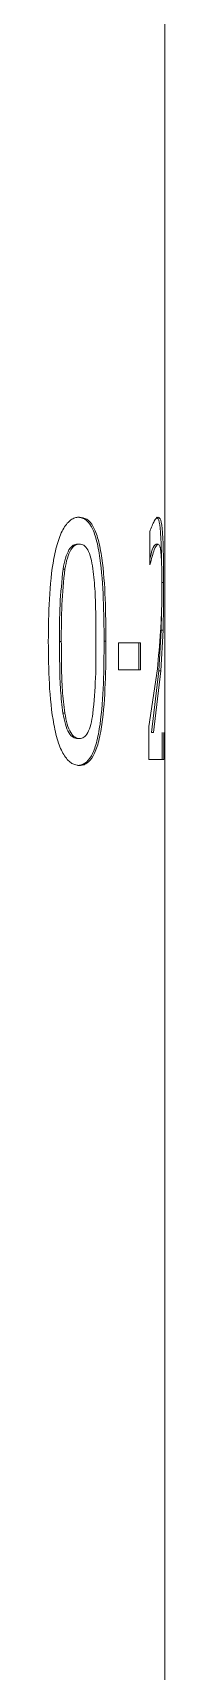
# Model space of a CAD drawing. Header units: millimetres. Extents: x 2 to 278, y 1 to 215.
# Drawn here: x 40.23 to 40.6, y 189.23 to 194.51 of the extents above; entities that cross this region are included whole.
import ezdxf

# ---------------------------------------------------------------- set-up
doc = ezdxf.new("R2010")
doc.units = ezdxf.units.MM

msp = doc.modelspace()

# ---------------------------------------------------------------- linework, layer by layer
at = {"color": 7, "linetype": 'Continuous', "lineweight": 18}
for p, q in [((40.6023, 187.0863), (40.6023, 196.1083)), ((40.3276, 192.9476), (40.3217, 192.9476)), ((40.3217, 192.8608), (40.3276, 192.8608)), ((40.554, 192.7933), (40.554, 192.9003)), ((40.5808, 192.8608), (40.5745, 192.8608)), ((40.2747, 192.7802), (40.2805, 192.7802)), ((40.5548, 192.7933), (40.554, 192.7933)), ((40.5988, 192.7365), (40.5925, 192.7365)), ((40.5917, 192.6399), (40.5905, 192.5832)), ((40.2632, 192.5469), (40.269, 192.5469)), ((40.413, 192.5478), (40.407, 192.5478)), ((40.5247, 192.5425), (40.4531, 192.5425)), ((40.4531, 192.4557), (40.4531, 192.5425)), ((40.5184, 192.5425), (40.5184, 192.4557)), ((40.5247, 192.5425), (40.5247, 192.4557)), ((40.5905, 192.5832), (40.5832, 192.4519)), ((40.5968, 192.5832), (40.5896, 192.4519)), ((40.5968, 192.5832), (40.5905, 192.5832)), ((40.5247, 192.4557), (40.4531, 192.4557)), ((40.5511, 192.2724), (40.5785, 192.4581)), ((40.5832, 192.4519), (40.56, 192.2531)), ((40.5896, 192.4519), (40.5663, 192.2531)), ((40.5896, 192.4519), (40.5832, 192.4519)), ((40.2744, 192.3161), (40.2803, 192.3161)), ((40.3217, 192.2338), (40.3276, 192.2338)), ((40.5511, 192.1663), (40.5511, 192.2724)), ((40.5663, 192.2531), (40.56, 192.2531)), ((40.5936, 192.2531), (40.5936, 192.1663)), ((40.5999, 192.2531), (40.5993, 192.2531)), ((40.5999, 192.2531), (40.5999, 192.1663)), ((40.3276, 192.147), (40.3217, 192.147)), ((40.5999, 192.1663), (40.5511, 192.1663))]:
    msp.add_line(p, q, dxfattribs=at)
for points, knots in [([(40.227, 192.5469), (40.2275, 192.5924), (40.2286, 192.6835), (40.2396, 192.796), (40.2583, 192.8749), (40.279, 192.9197), (40.2992, 192.9394), (40.3155, 192.9468), (40.3236, 192.9473), (40.3276, 192.9476)], [0, 0, 0, 0, 0.250468, 0.500246, 0.625197, 0.749918, 0.874721, 0.937349, 1, 1, 1, 1]), ([(40.3217, 192.9476), (40.3296, 192.9465), (40.3453, 192.9442), (40.3663, 192.9202), (40.3831, 192.8759), (40.3977, 192.7974), (40.4058, 192.6841), (40.4066, 192.5933), (40.407, 192.5478)], [0, 0, 0, 0, 0.124989, 0.249779, 0.368795, 0.499427, 0.749366, 1, 1, 1, 1]), ([(40.3276, 192.9476), (40.3355, 192.9465), (40.3513, 192.9442), (40.3723, 192.9202), (40.3891, 192.8759), (40.4037, 192.7974), (40.4119, 192.6842), (40.4126, 192.5933), (40.413, 192.5478)], [0, 0, 0, 0, 0.125105, 0.249989, 0.369027, 0.499664, 0.749497, 1, 1, 1, 1]), ([(40.554, 192.9003), (40.5591, 192.9136), (40.5692, 192.9401), (40.5771, 192.9451), (40.5811, 192.9476)], [0, 0, 0, 0, 0.500014, 1, 1, 1, 1]), ([(40.5748, 192.9476), (40.5777, 192.9461), (40.5834, 192.943), (40.5882, 192.9106), (40.5906, 192.8678), (40.5917, 192.8333), (40.592, 192.8087), (40.5921, 192.7991)], [0, 0, 0, 0, 0.301652, 0.602128, 0.753035, 0.90392, 1, 1, 1, 1]), ([(40.5811, 192.9476), (40.584, 192.9461), (40.5898, 192.943), (40.5945, 192.9105), (40.597, 192.8678), (40.5981, 192.8282), (40.5987, 192.7832), (40.5988, 192.7521), (40.5988, 192.7365)], [0, 0, 0, 0, 0.250257, 0.499478, 0.624589, 0.749638, 0.874759, 1, 1, 1, 1]), ([(40.3217, 192.8608), (40.3169, 192.8602), (40.3073, 192.8589), (40.2933, 192.8437), (40.2818, 192.8161), (40.2771, 192.7922), (40.2747, 192.7802)], [0, 0, 0, 0, 0.2502643, 0.5000068, 0.7496716, 1, 1, 1, 1]), ([(40.3276, 192.8608), (40.3228, 192.8602), (40.3133, 192.8589), (40.2992, 192.8437), (40.2877, 192.8161), (40.2829, 192.7922), (40.2805, 192.7802)], [0, 0, 0, 0, 0.250382, 0.500195, 0.749819, 1, 1, 1, 1]), ([(40.3708, 192.7811), (40.3688, 192.793), (40.3647, 192.8168), (40.3545, 192.8441), (40.3417, 192.859), (40.3323, 192.8602), (40.3276, 192.8608)], [0, 0, 0, 0, 0.250219, 0.499945, 0.749642, 1, 1, 1, 1]), ([(40.5745, 192.8608), (40.5705, 192.8576), (40.5642, 192.8525), (40.5568, 192.8237), (40.554, 192.8128)], [0, 0, 0, 0, 0.625364, 1, 1, 1, 1]), ([(40.5808, 192.8608), (40.5768, 192.857), (40.5688, 192.8494), (40.5595, 192.812), (40.5548, 192.7933)], [0, 0, 0, 0, 0.499747, 1, 1, 1, 1]), ([(40.5933, 192.7332), (40.5932, 192.7433), (40.5932, 192.7619), (40.5926, 192.789), (40.5916, 192.8124), (40.5902, 192.8319), (40.5883, 192.8462), (40.5853, 192.8584), (40.5826, 192.8598), (40.5808, 192.8608)], [0, 0, 0, 0, 0.135625, 0.250009, 0.375164, 0.499903, 0.622839, 0.75005, 1, 1, 1, 1]), ([(40.2747, 192.7802), (40.2708, 192.742), (40.2631, 192.6656), (40.2631, 192.5865), (40.2632, 192.5469)], [0, 0, 0, 0, 0.498884, 1, 1, 1, 1]), ([(40.2805, 192.7802), (40.2767, 192.742), (40.2689, 192.6656), (40.269, 192.5865), (40.269, 192.5469)], [0, 0, 0, 0, 0.4989002, 1, 1, 1, 1]), ([(40.3807, 192.5478), (40.3806, 192.5761), (40.3802, 192.6295), (40.3786, 192.7087), (40.3734, 192.7568), (40.3708, 192.7811)], [0, 0, 0, 0, 0.360082, 0.676793, 1, 1, 1, 1]), ([(40.5785, 192.4581), (40.5823, 192.4971), (40.5881, 192.5555), (40.5927, 192.649), (40.5931, 192.7051), (40.5933, 192.7332)], [0, 0, 0, 0, 0.501065, 0.750849, 1, 1, 1, 1]), ([(40.5988, 192.7365), (40.5988, 192.7093), (40.5987, 192.6549), (40.5974, 192.6071), (40.5968, 192.5832)], [0, 0, 0, 0, 0.500081, 1, 1, 1, 1]), ([(40.3276, 192.147), (40.3195, 192.1482), (40.3033, 192.1505), (40.2793, 192.1743), (40.2586, 192.2183), (40.2396, 192.2969), (40.2285, 192.4104), (40.2275, 192.5013), (40.227, 192.5469)], [0, 0, 0, 0, 0.125111, 0.249993, 0.36919, 0.499633, 0.749486, 1, 1, 1, 1]), ([(40.2632, 192.5469), (40.2633, 192.5193), (40.2637, 192.4669), (40.2653, 192.3884), (40.2714, 192.3404), (40.2744, 192.3161)], [0, 0, 0, 0, 0.354386, 0.673063, 1, 1, 1, 1]), ([(40.269, 192.5469), (40.2692, 192.5193), (40.2695, 192.4669), (40.2712, 192.3884), (40.2772, 192.3404), (40.2803, 192.3161)], [0, 0, 0, 0, 0.354373, 0.673041, 1, 1, 1, 1]), ([(40.407, 192.5478), (40.4066, 192.5022), (40.4058, 192.4111), (40.398, 192.2976), (40.3833, 192.2189), (40.3664, 192.1748), (40.3454, 192.1505), (40.3296, 192.1482), (40.3217, 192.147)], [0, 0, 0, 0, 0.250623, 0.500537, 0.630057, 0.750262, 0.875018, 1, 1, 1, 1]), ([(40.413, 192.5478), (40.4127, 192.5022), (40.4119, 192.4111), (40.404, 192.2976), (40.3894, 192.2189), (40.3724, 192.1747), (40.3549, 192.1551), (40.3396, 192.1479), (40.3316, 192.1473), (40.3276, 192.147)], [0, 0, 0, 0, 0.250444, 0.500204, 0.629673, 0.74991, 0.874737, 0.937355, 1, 1, 1, 1]), ([(40.3709, 192.3145), (40.3743, 192.3526), (40.381, 192.429), (40.3808, 192.5081), (40.3807, 192.5478)], [0, 0, 0, 0, 0.4990588, 1, 1, 1, 1]), ([(40.2744, 192.3161), (40.2767, 192.3038), (40.2813, 192.2792), (40.2929, 192.2509), (40.3071, 192.2356), (40.3168, 192.2344), (40.3217, 192.2338)], [0, 0, 0, 0, 0.250374, 0.500084, 0.749673, 1, 1, 1, 1]), ([(40.2803, 192.3161), (40.2826, 192.3038), (40.2872, 192.2792), (40.2988, 192.2508), (40.3131, 192.2356), (40.3228, 192.2344), (40.3276, 192.2338)], [0, 0, 0, 0, 0.250222, 0.4998889, 0.749552, 1, 1, 1, 1]), ([(40.3276, 192.2338), (40.3323, 192.2345), (40.3418, 192.2358), (40.3547, 192.2508), (40.365, 192.2781), (40.369, 192.3024), (40.3709, 192.3145)], [0, 0, 0, 0, 0.2504096, 0.5002853, 0.7498959, 1, 1, 1, 1])]:
    msp.add_open_spline(points, degree=3, knots=knots, dxfattribs=at)

doc.saveas('drawing.dxf')
